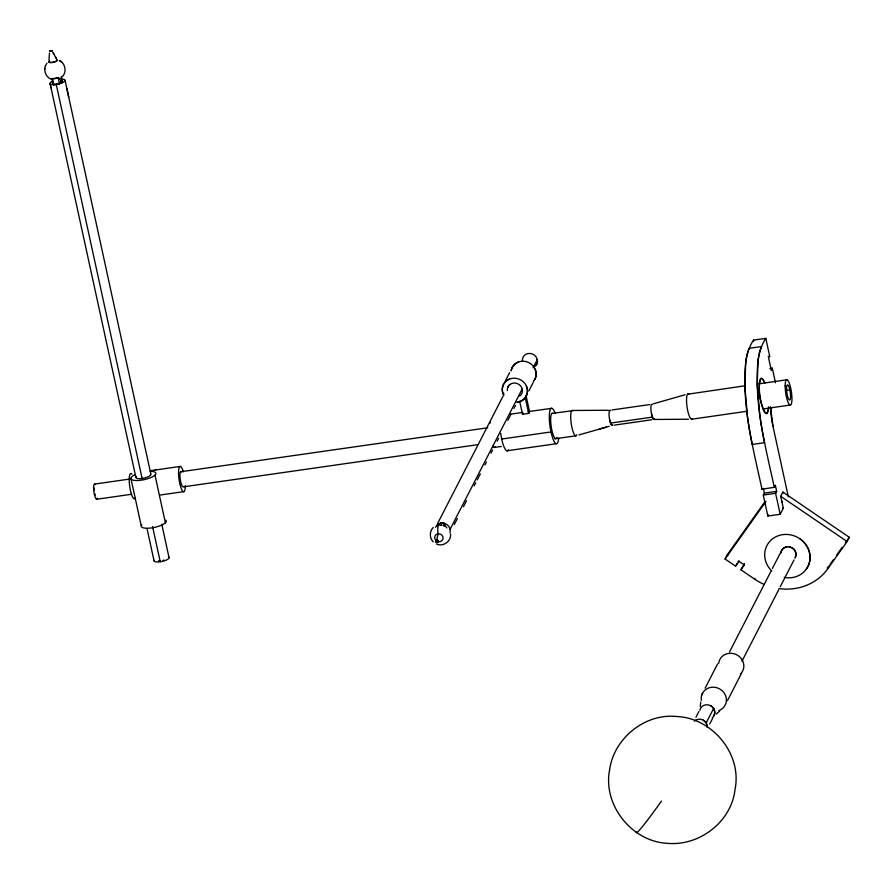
<?xml version="1.0" encoding="UTF-8"?>
<svg xmlns="http://www.w3.org/2000/svg" width="894" height="894" viewBox="0 0 894 894"><rect width="100%" height="100%" fill="white"/><g stroke="black" fill="none" stroke-linecap="round" stroke-linejoin="round"><path stroke-width="1.34" d="M707.422 727.057L706.484 723.268L703.287 720.128M707.389 727.526L706.226 722.833A7.677 7.118 27.2 0 0 704.874 721.257A7.677 7.118 27.2 0 0 694.325 721.145M48.991 60.088L49.483 53.059M758.045 360.606L757.24 384.867L759.721 414.604A79.242 17.947 81.8 0 0 764.582 442.675M700.237 706.495L700.751 702.036M768.382 409.161L766.918 413.441L765.264 413.006L763.901 410.927A18.316 4.146 81.8 0 1 759.464 391.751M436.808 540.099L438.026 533.807A10.225 2.313 81.9 0 1 440.06 525.27L441.133 523.18L444.363 523.381L444.966 526.175A5.118 4.749 27.2 0 0 443.927 525.739M51.36 79.275C45.024 77.04 42.644 68.38 46.991 63.217M44.7 69.24L44.845 68.592M45.326 66.379L45.449 65.821M701.365 700.427A12.784 11.868 27.2 0 1 701.768 694.996L702.572 693.152A12.784 11.868 27.2 0 1 722.933 691.464A12.784 11.868 27.2 0 1 718.955 710.54M522.923 413.251L522.521 414.268L528.678 413.386L529.55 411.687L526.063 395.729M701.768 694.996L702.572 693.152M712.283 717.67A7.677 7.118 27.2 0 0 714.015 715.625C715.993 712.138 714.161 707.467 710.685 705.724M59.965 78.326L59.529 78.828A9.733 2.201 82.2 0 1 59.317 78.884A9.722 2.201 82 0 1 58.993 78.817A9.722 2.213 82 0 1 58.669 78.583M714.015 715.625L714.831 712.172L713.624 708.428A7.677 7.118 27.2 0 0 699.846 710.182M717.603 663.907L705.142 688.156M727.459 700.639L741.171 673.975M61.273 76.56L61.831 79.13L59.462 83.757L53.294 84.639L53.796 83.656M505.244 381.135L509.602 372.653M503.914 393.427L503.367 394.489A12.784 11.868 27.2 0 1 510.44 378.721A12.784 11.868 27.2 0 1 526.912 387.404A12.784 11.868 27.2 0 1 517.861 402.132M437.222 524.242L503.009 396.232M437.121 526.354L437.591 525.448M437.725 525.18L441.133 523.18M443.29 525.471L444.363 523.381A7.677 7.118 27.3 0 0 438.194 524.264L438.127 524.398M450.095 529.282L522.163 389.046M533.059 367.836L537.305 359.589A7.677 7.118 27.3 0 1 535.26 366.059A7.677 7.118 27.2 0 0 532.411 353.979A7.677 7.118 27.2 0 0 522.398 361.053M454.297 524.521L457.359 518.565M463.472 506.663L466.534 500.707M474.189 485.822L475.72 482.849M477.251 479.866L480.301 473.909M484.894 464.981L486.425 462.008M491.018 453.079L492.549 450.095M497.131 441.167L498.662 438.194M507.848 420.325L510.91 414.38M513.961 408.424L515.492 405.44M528.868 390.89L533.226 382.408M771.31 370.116L768.65 358.304L769.7 356.259L765.8 338.357L753.463 340.122C744.277 354.192 744.713 371.591 744.948 387.717C746.021 422.169 754.737 455.694 762.001 489.197L774.394 487.308M765.8 338.357C756.603 352.426 757.039 369.825 757.285 385.951C758.347 420.403 767.063 453.928 774.327 487.431L775.377 485.386L774.606 485.498M771.243 370.239L772.293 368.194L769.835 368.551M739.204 561.097L735.628 566.204L725.068 559.018L727.247 554.772L765.13 501.433M762.325 488.56L762.001 489.197M763.308 488.347L764.348 493.119L763.297 495.164L767.845 516.05L780.171 514.285L783.334 508.15L780.685 496.293L782.876 492.046L849.3 537.294L847.121 541.529L827.855 568.651A53.707 49.829 27.2 0 1 778.931 588.576M735.628 566.204L736.991 563.555M775.377 485.386L776.674 491.354L775.623 493.399L780.171 514.285M767.845 516.05L768.438 514.899M763.621 584.162A53.707 49.829 27.2 0 1 754.625 579.144L740.902 569.802L744.456 563.622M740.902 569.802L744.479 564.684M781.993 502.26L782.395 501.456M754.625 579.144L755.028 578.351M695.957 717.211L698.907 711.456M729.571 651.804L770.885 571.434M772.416 568.45L780.06 553.565M706.226 722.833L713.624 708.428M741.986 661.18L778.708 589.738M780.239 586.766L794.006 559.968M709.713 724.006L712.674 718.251M827.855 568.651L829.084 566.271M763.364 495.041L775.69 493.264M725.068 559.018L765.957 501.445M738.019 561.655L738.444 561.052M830.034 564.416L833.242 559.89M836.46 555.375L842.081 547.463M845.288 542.937L849.3 537.294M62.289 76.694C67.039 72.012 65.363 63.25 59.35 60.479M433.277 527.426C429.444 531.215 429.254 538.166 433.299 541.887M612.614 425.052A7.677 1.732 81.8 0 1 612.479 425.242L611.06 424.371L609.607 419.599M654.587 418.805A7.677 1.743 81.8 0 1 654.341 419.241L652.911 418.381L651.458 413.598M576.842 434.73A12.784 2.894 81.8 0 1 573.009 431.456A12.784 2.894 81.8 0 1 570.696 416.492L570.785 414.425A12.784 2.894 81.8 0 1 571.735 410.815L572.182 410.502A12.784 2.894 81.8 0 1 573.009 410.748M692.269 418.873A12.784 2.894 81.8 0 1 688.548 413.967A12.784 2.894 81.8 0 1 686.525 399.897L686.614 397.83A12.784 2.894 81.8 0 1 687.575 394.232L744.702 385.828M716.25 714.105L719.67 711.021M612.479 425.242L611.597 425.175L610.513 423.097A7.677 1.732 81.8 0 1 609.038 413.698A7.677 1.732 81.8 0 1 610.691 410.704M654.341 419.241L653.458 419.174L652.374 417.107A7.677 1.743 81.8 0 1 650.899 408.033A7.677 1.743 81.8 0 1 652.352 404.479M571.735 410.815L552 413.408M687.575 394.232L688.011 393.919A12.784 2.894 81.8 0 1 688.838 394.153M653.302 403.831L685.061 394.757M578.943 434.931L609.239 426.282M600.086 428.897L606.221 427.142M51.07 50.656C46.846 51.763 54.746 49.673 51.237 51.215M790.128 405.071L763.252 408.927M556.258 443.726L506.943 450.788M155.187 470.032L180.398 466.411M758.794 383.817L786.977 379.771M94.675 484.079L129.284 479.117M768.158 356.482L769.7 356.259M510.34 414.19L522.666 412.425M528.153 411.642L551.844 408.301M181.191 471.686L487.722 427.779M612.066 409.955L649.737 404.557M786.161 390.41L789.86 389.885M610.513 423.097L652.374 417.107M501.679 439.021L551.006 431.947M131.239 494.315L96.63 499.265M183.147 486.872L477.318 444.743M614.267 425.142L651.938 419.744M160.384 494.997L184.008 491.611M575.948 435.791L554.816 438.798M691.777 419.208L746.579 411.318M764.582 442.675L752.245 444.452A79.242 17.947 81.8 0 1 747.395 416.369L744.914 386.633L745.719 362.372A71.643 16.226 81.8 0 1 749.261 348.302L761.599 346.537A71.643 16.226 81.8 0 0 758.045 360.606M764.348 493.119L776.674 491.354M782.563 508.261L783.334 508.15M150.695 470.646L155.735 469.942M494.226 447.458L501.299 446.486M608.49 410.257L572.439 410.48M653.939 419.454L688.469 419.241M440.865 525.191L441.681 525.203M436.462 543.999C443.022 547.273 451.582 541.149 450.52 533.908M780.685 496.293L847.121 541.529M739.059 561.365L744.344 564.952M727.247 554.772L727.906 555.219M62.066 62.39L59.585 60.624M52.254 79.13L58.177 77.89L59.529 78.828A9.689 2.134 80.7 0 0 59.753 78.761M55.462 56.97L56.244 58.423L52.925 52.321L53.774 53.886M764.336 381.962L762.459 378.844A16.818 3.811 81.8 0 0 759.241 385.113L759.442 391.606M141.286 526.074L130.882 478.346M772.293 368.194L775.467 382.744M770.55 407.161L772.986 426.326L788.34 496.807M753.463 340.122L753.709 341.251M782.876 492.046L783.11 493.164M525.247 397.674L528.678 413.386M519.671 401.171L522.521 414.268A17.891 4.057 81.8 0 1 522.699 413.698M154.997 475.094L165.39 522.822M66.849 88.517L68.726 97.111M65.072 80.359L150.818 473.954M161.758 524.197L169.055 557.7M61.328 80.125L61.909 82.773M59.965 82.773L60.133 83.522M59.462 83.757L58.177 77.89L52.008 78.773L53.294 84.639M56.255 84.438L142.224 479.05M152.561 526.51L160.238 561.767M51.014 87.824L50.053 83.41L135.799 477.005M146.996 528.455L154.036 560.75M770.539 407.049L770.829 411.933A26.261 5.945 81.8 0 0 772.986 426.315M661.493 801.058A63.932 3.151 -55.7 0 1 636.338 832.124M718.72 663.37A12.784 11.868 27.2 0 1 736.511 654.676A12.784 11.868 27.2 0 1 740.377 674.143M828.693 566.215A53.707 49.829 27.2 0 1 827.263 567.947M771.768 570.953A23.021 21.355 27.2 0 1 776.573 536.434A23.021 21.355 27.2 0 1 809.685 553.554A23.021 21.355 27.2 0 1 784.261 577.412M799.75 538.68A23.021 21.355 27.2 0 1 806.366 569.065M781.021 552.671A7.677 7.118 27.2 0 1 782.205 549.519M782.608 549.017A7.677 7.118 27.2 0 1 784.172 547.687M784.809 547.34A7.677 7.118 27.2 0 1 786.977 546.681M789.301 546.692A7.677 7.118 27.2 0 1 790.765 547.061M792.084 547.664A7.677 7.118 27.2 0 1 792.665 548.022M793.224 548.435A7.677 7.118 27.2 0 1 794.252 549.441M794.71 550.022A7.677 7.118 27.2 0 1 795.112 550.659M795.459 551.33A7.677 7.118 27.2 0 1 796.062 554.995M795.951 555.71A7.677 7.118 27.2 0 1 795.224 557.61M780.853 553.006A7.677 7.118 27.2 0 1 790.598 547.385M791.279 547.664A7.677 7.118 27.2 0 1 795.057 557.934M768.561 406.77A16.818 3.811 81.8 0 1 765.331 413.073C759.956 402.971 757.184 389.426 760.861 378.475L762.515 378.9L763.878 380.978A18.316 4.146 81.8 0 1 764.839 383.191M495.254 446.743A12.784 2.894 81.8 0 1 492.907 446.184M489.867 423.309A12.784 2.894 81.8 0 1 490.515 422.281M528.678 413.408A17.891 4.045 81.9 0 1 529.55 411.698M526.387 386.018A12.784 11.868 27.2 0 1 516.643 402.278M503.881 395.483A12.784 11.868 27.2 0 1 509.736 378.967M511.144 370.742A12.784 11.868 27.2 0 1 527.985 362.249A12.784 11.868 27.2 0 1 534.277 380.296M535.104 369.054A12.784 11.868 27.2 0 1 533.45 381.369M511.156 370.652A12.784 11.868 27.2 0 1 518.464 361.992M507.647 387.739A7.677 7.118 27.2 0 1 519.09 384.498A7.677 7.118 27.2 0 1 519.649 396.131M507.356 390.577A7.677 7.118 27.3 0 1 507.356 389.091M507.479 388.354A7.677 7.118 27.3 0 1 510.094 384.375M558.694 438.127A17.902 4.057 81.8 0 1 553.017 438.965A17.902 4.057 81.8 0 1 549.419 413.9A17.902 4.057 81.8 0 1 555.096 413.062M508.373 449.783A17.902 4.057 81.9 0 1 500.685 433.389M556.213 438.518A12.784 2.894 81.8 0 1 551.151 426.159A12.784 2.894 81.8 0 1 552.749 413.464M556.839 437.512A12.784 2.894 81.8 0 1 556.448 438.283M435.657 527.304A7.677 7.118 27.2 0 1 435.97 526.644M436.361 526.018A7.677 7.118 27.2 0 1 449.984 532.69M443.614 525.65A5.118 4.749 27.2 0 1 445 526.186M445.447 526.465A5.118 4.749 27.2 0 1 446.911 527.941M97.435 498.215A7.677 1.743 81.8 0 1 94.004 492.404A7.677 1.743 81.8 0 1 95.267 484.514M95.233 495.052A5.118 1.162 81.8 0 1 94.876 493.79M94.317 489.979A5.118 1.162 81.8 0 1 94.328 488.213M150.158 471.328A12.784 3.788 -12.3 0 1 153.232 476.379A12.784 3.788 -12.3 0 1 134.726 480.436A12.784 3.788 -12.3 0 1 135.273 474.591M165.781 520.163A12.784 3.788 -12.3 0 1 153.79 527.527A12.784 3.788 -12.3 0 1 141.833 524.901M150.538 473.798A7.677 2.28 -12.3 0 1 143.219 478.279A7.677 2.28 -12.3 0 1 136.38 476.48M185.326 485.699A12.784 2.894 81.9 0 1 181.393 488.828A12.784 2.894 81.9 0 1 178.688 469.741A12.784 2.894 81.9 0 1 183.348 471.831M135.139 498.181A12.784 2.894 81.9 0 1 129.652 485.878A12.784 2.894 81.9 0 1 131.999 474.211M182.879 486.649A7.677 1.743 81.8 0 1 182.544 486.459L182.164 486.012A7.677 1.743 81.8 0 1 179.917 476.334A7.677 1.743 81.8 0 1 181.504 471.842M168.418 556.928A7.677 2.269 -12.3 0 1 162.451 561.354A7.677 2.269 -12.3 0 1 154.148 560.281M61.273 79.13A7.677 2.269 -12.3 0 1 63.474 82.147A7.677 2.269 -12.3 0 1 52.109 84.572A7.677 2.269 -12.3 0 1 53.26 80.84M56.244 84.449A7.666 2.291 -12.3 0 1 53.271 84.662M163.982 560.102A5.118 1.52 -12.3 0 1 163.032 560.404M159.802 561.019A5.118 1.52 -12.3 0 1 158.942 561.063M60.971 80.08A5.118 1.52 -12.3 0 1 59.362 82.974M53.182 83.511A5.118 1.52 -12.3 0 1 53.305 81.924M440.463 525.225A7.666 7.118 27.2 0 1 441.882 525.225M438.306 541.116A1.274 1.185 27.3 0 1 437.334 542.479A1.274 1.185 27.3 0 1 435.836 541.462M435.914 540.389A4.235 3.922 27.2 0 1 437.3 533.986A4.235 3.922 27.2 0 1 443.055 537.998A4.235 3.922 27.2 0 1 437.311 541.362M52.243 78.806A9.745 2.112 80.7 0 1 52.008 78.393M58.635 78.27A9.689 2.134 80.7 0 1 58.401 77.934M58.468 78.37A9.722 2.213 82 0 1 58.222 78.035M59.987 78.225A9.722 2.213 82 0 1 59.708 78.661M56.87 59.775A4.235 1.252 -12.3 0 1 52.645 62.356A4.235 1.252 -12.3 0 1 49.494 61.027M160.238 560.974A5.118 1.52 -12.3 0 1 158.506 561.063M56.724 59.697A4.235 1.263 -12.3 0 1 55.462 61.563A4.235 1.263 -12.3 0 1 50.131 62.502A4.235 1.263 -12.3 0 1 49.595 60.96M609.619 769.756C602.601 805.159 632.024 841.947 667.997 843.377C699.913 846.037 731.661 821.407 735.058 789.212C742.188 754.1 712.496 718.117 677.093 716.541C645.267 712.92 613.865 738.232 609.619 769.756M49.606 51.293L52.109 50.835L49.617 51.26M785.155 385.705A12.784 2.894 81.8 0 0 790.162 405.083A12.784 2.894 81.8 0 0 790.33 386.487A12.784 2.894 81.8 0 0 785.155 385.705M786.519 388.398A7.677 1.743 81.8 0 0 789.525 400.02A7.677 1.743 81.8 0 0 789.614 388.856A7.677 1.743 81.8 0 0 786.519 388.398M435.937 541.753A1.274 1.185 27.2 0 0 438.116 542.021A1.274 1.185 27.2 0 0 437.155 540.088A1.274 1.185 27.2 0 0 435.937 541.753"/></g></svg>
